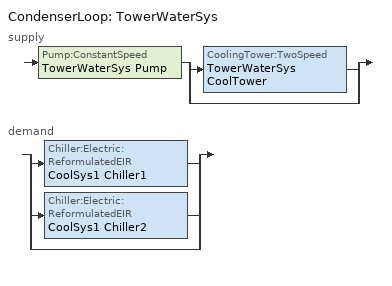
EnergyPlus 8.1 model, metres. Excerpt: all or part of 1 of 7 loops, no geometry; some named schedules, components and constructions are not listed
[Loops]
CondenserLoop 'TowerWaterSys'
 supply: Pump:ConstantSpeed 'TowerWaterSys Pump' > split
  | CoolingTower:TwoSpeed 'TowerWaterSys CoolTower'
  | bypass
 demand: split
  | Chiller:Electric:ReformulatedEIR 'CoolSys1 Chiller1'
  | Chiller:Electric:ReformulatedEIR 'CoolSys1 Chiller2'
  | bypass
[SurfaceProperty:SolarIncidentInside]
Name | Surface | Construction | Inside Surface Incident Sun Solar Radiation Schedule
SCore_Bot_ZN6_IntWallW_SolarIncident | SCore_Bot_ZN6_IntWallW | int_wall | SCore_IntWallW_SolRadSched
SCore_Bot_ZN6_IntWallN_SolarIncident | SCore_Bot_ZN6_IntWallN | int_wall | SCore_IntWallN_SolRadSched
SCore_Bot_ZN6_IntWallE_SolarIncident | SCore_Bot_ZN6_IntWallE | int_wall | SCore_IntWallE_SolRadSched
SExt_Bot_ZN3_ceiling_SolarIncident | SExt_Bot_ZN3_ceiling | DropCeiling | SExt_Ceiling_SolRadSched
SExt_Bot_ZN3_IntWallE_SolarIncident | SExt_Bot_ZN3_IntWallE | int_wall | SExt_IntWallE_SolRadSched
SExt_Bot_ZN3_IntWallW_SolarIncident | SExt_Bot_ZN3_IntWallW | int_wall | SExt_IntWallW_SolRadSched
SExt_Bot_ZN3_IntWallN_SolarIncident | SExt_Bot_ZN3_IntWallN | int_wall | SExt_IntWallN_SolRadSched
SExt_Bot_ZN3_floor_SolarIncident | SExt_Bot_ZN3_floor | int_slab_floor | SExt_floor_SolRadSched
SExt_Bot_ZN3_wall_SolarIncident | SExt_Bot_ZN3_wall | T24NRWallMetalFrame | SExt_Wall_SolRadSched
NExt_Bot_ZN5_ceiling_SolarIncident | NExt_Bot_ZN5_ceiling | DropCeiling | NExt_Ceiling_SolRadSched
NExt_Bot_ZN5_IntWallW_SolarIncident | NExt_Bot_ZN5_IntWallW | int_wall | NExt_IntWallW_SolRadSched
NExt_Bot_ZN5_IntWallE_SolarIncident | NExt_Bot_ZN5_IntWallE | int_wall | NExt_IntWallE_SolRadSched
NExt_Bot_ZN5_IntWallS_SolarIncident | NExt_Bot_ZN5_IntWallS | int_wall | NExt_IntWallS_SolRadSched
NExt_Bot_ZN5_floor_SolarIncident | NExt_Bot_ZN5_floor | int_slab_floor | NExt_Floor_SolRadSched
NExt_Bot_ZN5_wall_SolarIncident | NExt_Bot_ZN5_wall | T24NRWallMetalFrame | NExt_Wall_SolRadSched
NExt_Bot_ZN6_ceiling_SolarIncident | NExt_Bot_ZN6_ceiling | DropCeiling | NExt_Ceiling_SolRadSched
NExt_Bot_ZN6_IntWallW_SolarIncident | NExt_Bot_ZN6_IntWallW | int_wall | NExt_IntWallW_SolRadSched
NExt_Bot_ZN6_IntWallE_SolarIncident | NExt_Bot_ZN6_IntWallE | int_wall | NExt_IntWallE_SolRadSched
NExt_Bot_ZN6_IntWallS_SolarIncident | NExt_Bot_ZN6_IntWallS | int_wall | NExt_IntWallS_SolRadSched
NExt_Bot_ZN6_floor_SolarIncident | NExt_Bot_ZN6_floor | int_slab_floor | NExt_Floor_SolRadSched
NExt_Bot_ZN6_wall_SolarIncident | NExt_Bot_ZN6_wall | T24NRWallMetalFrame | NExt_Wall_SolRadSched
NExt_Bot_ZN1_ceiling_SolarIncident | NExt_Bot_ZN1_ceiling | DropCeiling | NExt_Ceiling_SolRadSched
NExt_Bot_ZN1_IntWallW_SolarIncident | NExt_Bot_ZN1_IntWallW | int_wall | NExt_IntWallW_SolRadSched
NExt_Bot_ZN1_IntWallE_SolarIncident | NExt_Bot_ZN1_IntWallE | int_wall | NExt_IntWallE_SolRadSched
NExt_Bot_ZN1_IntWallS_SolarIncident | NExt_Bot_ZN1_IntWallS | int_wall | NExt_IntWallS_SolRadSched
NExt_Bot_ZN1_floor_SolarIncident | NExt_Bot_ZN1_floor | int_slab_floor | NExt_Floor_SolRadSched
NExt_Bot_ZN1_wall_SolarIncident | NExt_Bot_ZN1_wall | T24NRWallMetalFrame | NExt_Wall_SolRadSched
NCore_Bot_ZN4_floor_SolarIncident | NCore_Bot_ZN4_floor | int_slab_floor | NCore_Floor_SolRadSched
NCore_Bot_ZN4_ceiling_SolarIncident | NCore_Bot_ZN4_ceiling | DropCeiling | NCore_Ceiling_SolRadSched
NCore_Bot_ZN4_IntWallN_SolarIncident | NCore_Bot_ZN4_IntWallN | int_wall | NCore_IntWallN_SolRadSched
NCore_Bot_ZN4_IntWallE_SolarIncident | NCore_Bot_ZN4_IntWallE | int_wall | NCore_IntWallE_SolRadSched
NCore_Bot_ZN4_IntWallS_SolarIncident | NCore_Bot_ZN4_IntWallS | int_wall | NCore_IntWallS_SolRadSched
NCore_Bot_ZN4_IntWallW_SolarIncident | NCore_Bot_ZN4_IntWallW | int_wall | NCore_IntWallW_SolRadSched
NExt_Bot_ZN4_ceiling_SolarIncident | NExt_Bot_ZN4_ceiling | DropCeiling | NExt_Ceiling_SolRadSched
NExt_Bot_ZN4_IntWallW_SolarIncident | NExt_Bot_ZN4_IntWallW | int_wall | NExt_IntWallW_SolRadSched
NExt_Bot_ZN4_IntWallE_SolarIncident | NExt_Bot_ZN4_IntWallE | int_wall | NExt_IntWallE_SolRadSched
NExt_Bot_ZN4_IntWallS_SolarIncident | NExt_Bot_ZN4_IntWallS | int_wall | NExt_IntWallS_SolRadSched
NExt_Bot_ZN4_floor_SolarIncident | NExt_Bot_ZN4_floor | int_slab_floor | NExt_Floor_SolRadSched
NExt_Bot_ZN4_wall_SolarIncident | NExt_Bot_ZN4_wall | T24NRWallMetalFrame | NExt_Wall_SolRadSched
SExt_Bot_ZN1_ceiling_SolarIncident | SExt_Bot_ZN1_ceiling | DropCeiling | SExt_Ceiling_SolRadSched
SExt_Bot_ZN1_IntWallE_SolarIncident | SExt_Bot_ZN1_IntWallE | int_wall | SExt_IntWallE_SolRadSched
SExt_Bot_ZN1_IntWallW_SolarIncident | SExt_Bot_ZN1_IntWallW | int_wall | SExt_IntWallW_SolRadSched
SExt_Bot_ZN1_IntWallN_SolarIncident | SExt_Bot_ZN1_IntWallN | int_wall | SExt_IntWallN_SolRadSched
SExt_Bot_ZN1_floor_SolarIncident | SExt_Bot_ZN1_floor | int_slab_floor | SExt_floor_SolRadSched
SExt_Bot_ZN1_wall_SolarIncident | SExt_Bot_ZN1_wall | T24NRWallMetalFrame | SExt_Wall_SolRadSched
NCore_Bot_ZN3_floor_SolarIncident | NCore_Bot_ZN3_floor | int_slab_floor | NCore_Floor_SolRadSched
NCore_Bot_ZN3_ceiling_SolarIncident | NCore_Bot_ZN3_ceiling | DropCeiling | NCore_Ceiling_SolRadSched
NCore_Bot_ZN3_IntWallN_SolarIncident | NCore_Bot_ZN3_IntWallN | int_wall | NCore_IntWallN_SolRadSched
NCore_Bot_ZN3_IntWallE_SolarIncident | NCore_Bot_ZN3_IntWallE | int_wall | NCore_IntWallE_SolRadSched
NCore_Bot_ZN3_IntWallS_SolarIncident | NCore_Bot_ZN3_IntWallS | int_wall | NCore_IntWallS_SolRadSched
NCore_Bot_ZN3_IntWallW_SolarIncident | NCore_Bot_ZN3_IntWallW | int_wall | NCore_IntWallW_SolRadSched
NExt_Bot_ZN2_ceiling_SolarIncident | NExt_Bot_ZN2_ceiling | DropCeiling | NExt_Ceiling_SolRadSched
NExt_Bot_ZN2_IntWallW_SolarIncident | NExt_Bot_ZN2_IntWallW | int_wall | NExt_IntWallW_SolRadSched
NExt_Bot_ZN2_IntWallE_SolarIncident | NExt_Bot_ZN2_IntWallE | int_wall | NExt_IntWallE_SolRadSched
NExt_Bot_ZN2_IntWallS_SolarIncident | NExt_Bot_ZN2_IntWallS | int_wall | NExt_IntWallS_SolRadSched
NExt_Bot_ZN2_floor_SolarIncident | NExt_Bot_ZN2_floor | int_slab_floor | NExt_Floor_SolRadSched
NExt_Bot_ZN2_wall_SolarIncident | NExt_Bot_ZN2_wall | T24NRWallMetalFrame | NExt_Wall_SolRadSched
NCore_Bot_ZN6_floor_SolarIncident | NCore_Bot_ZN6_floor | int_slab_floor | NCore_Floor_SolRadSched
NCore_Bot_ZN6_ceiling_SolarIncident | NCore_Bot_ZN6_ceiling | DropCeiling | NCore_Ceiling_SolRadSched
NCore_Bot_ZN6_IntWallN_SolarIncident | NCore_Bot_ZN6_IntWallN | int_wall | NCore_IntWallN_SolRadSched
NCore_Bot_ZN6_IntWallE_SolarIncident | NCore_Bot_ZN6_IntWallE | int_wall | NCore_IntWallE_SolRadSched
NCore_Bot_ZN6_IntWallS_SolarIncident | NCore_Bot_ZN6_IntWallS | int_wall | NCore_IntWallS_SolRadSched
NCore_Bot_ZN6_IntWallW_SolarIncident | NCore_Bot_ZN6_IntWallW | int_wall | NCore_IntWallW_SolRadSched
NCore_Bot_ZN2_floor_SolarIncident | NCore_Bot_ZN2_floor | int_slab_floor | NCore_Floor_SolRadSched
NCore_Bot_ZN2_ceiling_SolarIncident | NCore_Bot_ZN2_ceiling | DropCeiling | NCore_Ceiling_SolRadSched
NCore_Bot_ZN2_IntWallN_SolarIncident | NCore_Bot_ZN2_IntWallN | int_wall | NCore_IntWallN_SolRadSched
NCore_Bot_ZN2_IntWallE_SolarIncident | NCore_Bot_ZN2_IntWallE | int_wall | NCore_IntWallE_SolRadSched
NCore_Bot_ZN2_IntWallS_SolarIncident | NCore_Bot_ZN2_IntWallS | int_wall | NCore_IntWallS_SolRadSched
NCore_Bot_ZN2_IntWallW_SolarIncident | NCore_Bot_ZN2_IntWallW | int_wall | NCore_IntWallW_SolRadSched
NCore_Bot_ZN1_floor_SolarIncident | NCore_Bot_ZN1_floor | int_slab_floor | NCore_Floor_SolRadSched
NCore_Bot_ZN1_ceiling_SolarIncident | NCore_Bot_ZN1_ceiling | DropCeiling | NCore_Ceiling_SolRadSched
NCore_Bot_ZN1_IntWallN_SolarIncident | NCore_Bot_ZN1_IntWallN | int_wall | NCore_IntWallN_SolRadSched
NCore_Bot_ZN1_IntWallE_SolarIncident | NCore_Bot_ZN1_IntWallE | int_wall | NCore_IntWallE_SolRadSched
NCore_Bot_ZN1_IntWallS_SolarIncident | NCore_Bot_ZN1_IntWallS | int_wall | NCore_IntWallS_SolRadSched
NCore_Bot_ZN1_IntWallW_SolarIncident | NCore_Bot_ZN1_IntWallW | int_wall | NCore_IntWallW_SolRadSched
NCore_Bot_ZN5_floor_SolarIncident | NCore_Bot_ZN5_floor | int_slab_floor | NCore_Floor_SolRadSched
NCore_Bot_ZN5_ceiling_SolarIncident | NCore_Bot_ZN5_ceiling | DropCeiling | NCore_Ceiling_SolRadSched
NCore_Bot_ZN5_IntWallN_SolarIncident | NCore_Bot_ZN5_IntWallN | int_wall | NCore_IntWallN_SolRadSched
NCore_Bot_ZN5_IntWallE_SolarIncident | NCore_Bot_ZN5_IntWallE | int_wall | NCore_IntWallE_SolRadSched
NCore_Bot_ZN5_IntWallS_SolarIncident | NCore_Bot_ZN5_IntWallS | int_wall | NCore_IntWallS_SolRadSched
NCore_Bot_ZN5_IntWallW_SolarIncident | NCore_Bot_ZN5_IntWallW | int_wall | NCore_IntWallW_SolRadSched
NExt_Bot_ZN3_ceiling_SolarIncident | NExt_Bot_ZN3_ceiling | DropCeiling | NExt_Ceiling_SolRadSched
NExt_Bot_ZN3_IntWallW_SolarIncident | NExt_Bot_ZN3_IntWallW | int_wall | NExt_IntWallW_SolRadSched
NExt_Bot_ZN3_IntWallE_SolarIncident | NExt_Bot_ZN3_IntWallE | int_wall | NExt_IntWallE_SolRadSched
NExt_Bot_ZN3_IntWallS_SolarIncident | NExt_Bot_ZN3_IntWallS | int_wall | NExt_IntWallS_SolRadSched
NExt_Bot_ZN3_floor_SolarIncident | NExt_Bot_ZN3_floor | int_slab_floor | NExt_Floor_SolRadSched
NExt_Bot_ZN3_wall_SolarIncident | NExt_Bot_ZN3_wall | T24NRWallMetalFrame | NExt_Wall_SolRadSched
SExt_Bot_ZN5_ceiling_SolarIncident | SExt_Bot_ZN5_ceiling | DropCeiling | SExt_Ceiling_SolRadSched
SExt_Bot_ZN5_IntWallE_SolarIncident | SExt_Bot_ZN5_IntWallE | int_wall | SExt_IntWallE_SolRadSched
SExt_Bot_ZN5_IntWallW_SolarIncident | SExt_Bot_ZN5_IntWallW | int_wall | SExt_IntWallW_SolRadSched
SExt_Bot_ZN5_IntWallN_SolarIncident | SExt_Bot_ZN5_IntWallN | int_wall | SExt_IntWallN_SolRadSched
SExt_Bot_ZN5_floor_SolarIncident | SExt_Bot_ZN5_floor | int_slab_floor | SExt_floor_SolRadSched
SExt_Bot_ZN5_wall_SolarIncident | SExt_Bot_ZN5_wall | T24NRWallMetalFrame | SExt_Wall_SolRadSched
ECore_Bot_ZN3_floor_SolarIncident | ECore_Bot_ZN3_floor | int_slab_floor | ECore_Floor_SolRadSched
ECore_Bot_ZN3_ceiling_SolarIncident | ECore_Bot_ZN3_ceiling | DropCeiling | ECore_Ceiling_SolRadSched
ECore_Bot_ZN3_IntWallE_SolarIncident | ECore_Bot_ZN3_IntWallE | int_wall | ECore_IntWallE_SolRadSched
ECore_Bot_ZN3_IntWallS_SolarIncident | ECore_Bot_ZN3_IntWallS | int_wall | ECore_IntWallS_SolRadSched
ECore_Bot_ZN3_IntWallW_SolarIncident | ECore_Bot_ZN3_IntWallW | int_wall | ECore_IntWallW_SolRadSched
ECore_Bot_ZN3_IntWallN_SolarIncident | ECore_Bot_ZN3_IntWallN | int_wall | ECore_IntWallN_SolRadSched
ECore_Bot_ZN2_floor_SolarIncident | ECore_Bot_ZN2_floor | int_slab_floor | ECore_Floor_SolRadSched
ECore_Bot_ZN2_ceiling_SolarIncident | ECore_Bot_ZN2_ceiling | DropCeiling | ECore_Ceiling_SolRadSched
ECore_Bot_ZN2_IntWallE_SolarIncident | ECore_Bot_ZN2_IntWallE | int_wall | ECore_IntWallE_SolRadSched
ECore_Bot_ZN2_IntWallS_SolarIncident | ECore_Bot_ZN2_IntWallS | int_wall | ECore_IntWallS_SolRadSched
ECore_Bot_ZN2_IntWallW_SolarIncident | ECore_Bot_ZN2_IntWallW | int_wall | ECore_IntWallW_SolRadSched
ECore_Bot_ZN2_IntWallN_SolarIncident | ECore_Bot_ZN2_IntWallN | int_wall | ECore_IntWallN_SolRadSched
WCore_Bot_ZN2_floor_SolarIncident | WCore_Bot_ZN2_floor | int_slab_floor | WCore_Floor_SolRadSched
WCore_Bot_ZN2_ceiling_SolarIncident | WCore_Bot_ZN2_ceiling | DropCeiling | WCore_Ceiling_SolRadSched
WCore_Bot_ZN2_IntWallW_SolarIncident | WCore_Bot_ZN2_IntWallW | int_wall | WCore_IntWallW_SolRadSched
WCore_Bot_ZN2_IntWallN_SolarIncident | WCore_Bot_ZN2_IntWallN | int_wall | WCore_IntWallN_SolRadSched
WCore_Bot_ZN2_IntWallE_SolarIncident | WCore_Bot_ZN2_IntWallE | int_wall | WCore_IntWallE_SolRadSched
WCore_Bot_ZN2_IntWallS_SolarIncident | WCore_Bot_ZN2_IntWallS | int_wall | WCore_IntWallS_SolRadSched
WCore_Bot_ZN4_floor_SolarIncident | WCore_Bot_ZN4_floor | int_slab_floor | WCore_Floor_SolRadSched
WCore_Bot_ZN4_ceiling_SolarIncident | WCore_Bot_ZN4_ceiling | DropCeiling | WCore_Ceiling_SolRadSched
WCore_Bot_ZN4_IntWallW_SolarIncident | WCore_Bot_ZN4_IntWallW | int_wall | WCore_IntWallW_SolRadSched
WCore_Bot_ZN4_IntWallN_SolarIncident | WCore_Bot_ZN4_IntWallN | int_wall | WCore_IntWallN_SolRadSched
WCore_Bot_ZN4_IntWallE_SolarIncident | WCore_Bot_ZN4_IntWallE | int_wall | WCore_IntWallE_SolRadSched
WCore_Bot_ZN4_IntWallS_SolarIncident | WCore_Bot_ZN4_IntWallS | int_wall | WCore_IntWallS_SolRadSched
WExt_Bot_ZN3_ceiling_SolarIncident | WExt_Bot_ZN3_ceiling | DropCeiling | WExt_Ceiling_SolRadSched
WExt_Bot_ZN3_IntWallS_SolarIncident | WExt_Bot_ZN3_IntWallS | int_wall | WExt_IntWallS_SolRadSched
WExt_Bot_ZN3_IntWallN_SolarIncident | WExt_Bot_ZN3_IntWallN | int_wall | WExt_IntWallN_SolRadSched
WExt_Bot_ZN3_IntWallE_SolarIncident | WExt_Bot_ZN3_IntWallE | int_wall | WExt_IntWallE_SolRadSched
WExt_Bot_ZN3_floor_SolarIncident | WExt_Bot_ZN3_floor | int_slab_floor | WExt_Floor_SolRadSched
WExt_Bot_ZN3_wall_SolarIncident | WExt_Bot_ZN3_wall | T24NRWallMetalFrame | WExt_Wall_SolRadSched
SExt_Bot_ZN2_ceiling_SolarIncident | SExt_Bot_ZN2_ceiling | DropCeiling | SExt_Ceiling_SolRadSched
SExt_Bot_ZN2_IntWallE_SolarIncident | SExt_Bot_ZN2_IntWallE | int_wall | SExt_IntWallE_SolRadSched
SExt_Bot_ZN2_IntWallW_SolarIncident | SExt_Bot_ZN2_IntWallW | int_wall | SExt_IntWallW_SolRadSched
SExt_Bot_ZN2_IntWallN_SolarIncident | SExt_Bot_ZN2_IntWallN | int_wall | SExt_IntWallN_SolRadSched
SExt_Bot_ZN2_floor_SolarIncident | SExt_Bot_ZN2_floor | int_slab_floor | SExt_floor_SolRadSched
SExt_Bot_ZN2_wall_SolarIncident | SExt_Bot_ZN2_wall | T24NRWallMetalFrame | SExt_Wall_SolRadSched
WExt_Bot_ZN4_ceiling_SolarIncident | WExt_Bot_ZN4_ceiling | DropCeiling | WExt_Ceiling_SolRadSched
WExt_Bot_ZN4_IntWallS_SolarIncident | WExt_Bot_ZN4_IntWallS | int_wall | WExt_IntWallS_SolRadSched
WExt_Bot_ZN4_IntWallN_SolarIncident | WExt_Bot_ZN4_IntWallN | int_wall | WExt_IntWallN_SolRadSched
WExt_Bot_ZN4_IntWallE_SolarIncident | WExt_Bot_ZN4_IntWallE | int_wall | WExt_IntWallE_SolRadSched
WExt_Bot_ZN4_floor_SolarIncident | WExt_Bot_ZN4_floor | int_slab_floor | WExt_Floor_SolRadSched
WExt_Bot_ZN4_wall_SolarIncident | WExt_Bot_ZN4_wall | T24NRWallMetalFrame | WExt_Wall_SolRadSched
WExt_Bot_ZN2_ceiling_SolarIncident | WExt_Bot_ZN2_ceiling | DropCeiling | WExt_Ceiling_SolRadSched
WExt_Bot_ZN2_IntWallS_SolarIncident | WExt_Bot_ZN2_IntWallS | int_wall | WExt_IntWallS_SolRadSched
WExt_Bot_ZN2_IntWallN_SolarIncident | WExt_Bot_ZN2_IntWallN | int_wall | WExt_IntWallN_SolRadSched
WExt_Bot_ZN2_IntWallE_SolarIncident | WExt_Bot_ZN2_IntWallE | int_wall | WExt_IntWallE_SolRadSched
WExt_Bot_ZN2_floor_SolarIncident | WExt_Bot_ZN2_floor | int_slab_floor | WExt_Floor_SolRadSched
WExt_Bot_ZN2_wall_SolarIncident | WExt_Bot_ZN2_wall | T24NRWallMetalFrame | WExt_Wall_SolRadSched
SCore_Bot_ZN1_floor_SolarIncident | SCore_Bot_ZN1_floor | int_slab_floor | SCore_Floor_SolRadSched
SCore_Bot_ZN1_ceiling_SolarIncident | SCore_Bot_ZN1_ceiling | DropCeiling | SCore_Ceiling_SolRadSched
SCore_Bot_ZN1_IntWallS_SolarIncident | SCore_Bot_ZN1_IntWallS | int_wall | SCore_IntWallS_SolRadSched
SCore_Bot_ZN1_IntWallW_SolarIncident | SCore_Bot_ZN1_IntWallW | int_wall | SCore_IntWallW_SolRadSched
SCore_Bot_ZN1_IntWallN_SolarIncident | SCore_Bot_ZN1_IntWallN | int_wall | SCore_IntWallN_SolRadSched
SCore_Bot_ZN1_IntWallE_SolarIncident | SCore_Bot_ZN1_IntWallE | int_wall | SCore_IntWallE_SolRadSched
SCore_Top_ZN5_floor_SolarIncident | SCore_Top_ZN5_floor | int_slab_floor | SCore_Floor_SolRadSched
SCore_Top_ZN5_ceiling_SolarIncident | SCore_Top_ZN5_ceiling | DropCeiling | SCore_Ceiling_SolRadSched
SCore_Top_ZN5_IntWallS_SolarIncident | SCore_Top_ZN5_IntWallS | int_wall | SCore_IntWallS_SolRadSched
SCore_Top_ZN5_IntWallW_SolarIncident | SCore_Top_ZN5_IntWallW | int_wall | SCore_IntWallW_SolRadSched
SCore_Top_ZN5_IntWallN_SolarIncident | SCore_Top_ZN5_IntWallN | int_wall | SCore_IntWallN_SolRadSched
SCore_Top_ZN5_IntWallE_SolarIncident | SCore_Top_ZN5_IntWallE | int_wall | SCore_IntWallE_SolRadSched
SExt_Top_ZN4_ceiling_SolarIncident | SExt_Top_ZN4_ceiling | DropCeiling | SExt_Ceiling_SolRadSched
SExt_Top_ZN4_IntWallE_SolarIncident | SExt_Top_ZN4_IntWallE | int_wall | SExt_IntWallE_SolRadSched
SExt_Top_ZN4_IntWallW_SolarIncident | SExt_Top_ZN4_IntWallW | int_wall | SExt_IntWallW_SolRadSched
SExt_Top_ZN4_IntWallN_SolarIncident | SExt_Top_ZN4_IntWallN | int_wall | SExt_IntWallN_SolRadSched
SExt_Top_ZN4_floor_SolarIncident | SExt_Top_ZN4_floor | int_slab_floor | SExt_floor_SolRadSched
SExt_Top_ZN4_wall_SolarIncident | SExt_Top_ZN4_wall | T24NRWallMetalFrame | SExt_Wall_SolRadSched
SCore_Top_ZN2_floor_SolarIncident | SCore_Top_ZN2_floor | int_slab_floor | SCore_Floor_SolRadSched
SCore_Top_ZN2_ceiling_SolarIncident | SCore_Top_ZN2_ceiling | DropCeiling | SCore_Ceiling_SolRadSched
SCore_Top_ZN2_IntWallS_SolarIncident | SCore_Top_ZN2_IntWallS | int_wall | SCore_IntWallS_SolRadSched
SCore_Top_ZN2_IntWallW_SolarIncident | SCore_Top_ZN2_IntWallW | int_wall | SCore_IntWallW_SolRadSched
SCore_Top_ZN2_IntWallN_SolarIncident | SCore_Top_ZN2_IntWallN | int_wall | SCore_IntWallN_SolRadSched
SCore_Top_ZN2_IntWallE_SolarIncident | SCore_Top_ZN2_IntWallE | int_wall | SCore_IntWallE_SolRadSched
SCore_Top_ZN4_floor_SolarIncident | SCore_Top_ZN4_floor | int_slab_floor | SCore_Floor_SolRadSched
SCore_Top_ZN4_ceiling_SolarIncident | SCore_Top_ZN4_ceiling | DropCeiling | SCore_Ceiling_SolRadSched
SCore_Top_ZN4_IntWallS_SolarIncident | SCore_Top_ZN4_IntWallS | int_wall | SCore_IntWallS_SolRadSched
SCore_Top_ZN4_IntWallW_SolarIncident | SCore_Top_ZN4_IntWallW | int_wall | SCore_IntWallW_SolRadSched
SCore_Top_ZN4_IntWallN_SolarIncident | SCore_Top_ZN4_IntWallN | int_wall | SCore_IntWallN_SolRadSched
SCore_Top_ZN4_IntWallE_SolarIncident | SCore_Top_ZN4_IntWallE | int_wall | SCore_IntWallE_SolRadSched
SExt_Top_ZN1_ceiling_SolarIncident | SExt_Top_ZN1_ceiling | DropCeiling | SExt_Ceiling_SolRadSched
SExt_Top_ZN1_IntWallE_SolarIncident | SExt_Top_ZN1_IntWallE | int_wall | SExt_IntWallE_SolRadSched
SExt_Top_ZN1_IntWallW_SolarIncident | SExt_Top_ZN1_IntWallW | int_wall | SExt_IntWallW_SolRadSched
SExt_Top_ZN1_IntWallN_SolarIncident | SExt_Top_ZN1_IntWallN | int_wall | SExt_IntWallN_SolRadSched
SExt_Top_ZN1_floor_SolarIncident | SExt_Top_ZN1_floor | int_slab_floor | SExt_floor_SolRadSched
SExt_Top_ZN1_wall_SolarIncident | SExt_Top_ZN1_wall | T24NRWallMetalFrame | SExt_Wall_SolRadSched
NCore_Top_ZN3_floor_SolarIncident | NCore_Top_ZN3_floor | int_slab_floor | NCore_Floor_SolRadSched
NCore_Top_ZN3_ceiling_SolarIncident | NCore_Top_ZN3_ceiling | DropCeiling | NCore_Ceiling_SolRadSched
NCore_Top_ZN3_IntWallN_SolarIncident | NCore_Top_ZN3_IntWallN | int_wall | NCore_IntWallN_SolRadSched
NCore_Top_ZN3_IntWallE_SolarIncident | NCore_Top_ZN3_IntWallE | int_wall | NCore_IntWallE_SolRadSched
NCore_Top_ZN3_IntWallS_SolarIncident | NCore_Top_ZN3_IntWallS | int_wall | NCore_IntWallS_SolRadSched
NCore_Top_ZN3_IntWallW_SolarIncident | NCore_Top_ZN3_IntWallW | int_wall | NCore_IntWallW_SolRadSched
NExt_Top_ZN2_ceiling_SolarIncident | NExt_Top_ZN2_ceiling | DropCeiling | NExt_Ceiling_SolRadSched
NExt_Top_ZN2_IntWallW_SolarIncident | NExt_Top_ZN2_IntWallW | int_wall | NExt_IntWallW_SolRadSched
NExt_Top_ZN2_IntWallE_SolarIncident | NExt_Top_ZN2_IntWallE | int_wall | NExt_IntWallE_SolRadSched
NExt_Top_ZN2_IntWallS_SolarIncident | NExt_Top_ZN2_IntWallS | int_wall | NExt_IntWallS_SolRadSched
NExt_Top_ZN2_floor_SolarIncident | NExt_Top_ZN2_floor | int_slab_floor | NExt_Floor_SolRadSched
NExt_Top_ZN2_wall_SolarIncident | NExt_Top_ZN2_wall | T24NRWallMetalFrame | NExt_Wall_SolRadSched
SCore_Top_ZN1_floor_SolarIncident | SCore_Top_ZN1_floor | int_slab_floor | SCore_Floor_SolRadSched
SCore_Top_ZN1_ceiling_SolarIncident | SCore_Top_ZN1_ceiling | DropCeiling | SCore_Ceiling_SolRadSched
SCore_Top_ZN1_IntWallS_SolarIncident | SCore_Top_ZN1_IntWallS | int_wall | SCore_IntWallS_SolRadSched
SCore_Top_ZN1_IntWallW_SolarIncident | SCore_Top_ZN1_IntWallW | int_wall | SCore_IntWallW_SolRadSched
SCore_Top_ZN1_IntWallN_SolarIncident | SCore_Top_ZN1_IntWallN | int_wall | SCore_IntWallN_SolRadSched
SCore_Top_ZN1_IntWallE_SolarIncident | SCore_Top_ZN1_IntWallE | int_wall | SCore_IntWallE_SolRadSched
WExt_Top_ZN2_ceiling_SolarIncident | WExt_Top_ZN2_ceiling | DropCeiling | WExt_Ceiling_SolRadSched
WExt_Top_ZN2_IntWallS_SolarIncident | WExt_Top_ZN2_IntWallS | int_wall | WExt_IntWallS_SolRadSched
WExt_Top_ZN2_IntWallN_SolarIncident | WExt_Top_ZN2_IntWallN | int_wall | WExt_IntWallN_SolRadSched
WExt_Top_ZN2_IntWallE_SolarIncident | WExt_Top_ZN2_IntWallE | int_wall | WExt_IntWallE_SolRadSched
WExt_Top_ZN2_floor_SolarIncident | WExt_Top_ZN2_floor | int_slab_floor | WExt_Floor_SolRadSched
WExt_Top_ZN2_wall_SolarIncident | WExt_Top_ZN2_wall | T24NRWallMetalFrame | WExt_Wall_SolRadSched
SExt_Top_ZN6_ceiling_SolarIncident | SExt_Top_ZN6_ceiling | DropCeiling | SExt_Ceiling_SolRadSched
SExt_Top_ZN6_IntWallE_SolarIncident | SExt_Top_ZN6_IntWallE | int_wall | SExt_IntWallE_SolRadSched
SExt_Top_ZN6_IntWallW_SolarIncident | SExt_Top_ZN6_IntWallW | int_wall | SExt_IntWallW_SolRadSched
SExt_Top_ZN6_IntWallN_SolarIncident | SExt_Top_ZN6_IntWallN | int_wall | SExt_IntWallN_SolRadSched
SExt_Top_ZN6_floor_SolarIncident | SExt_Top_ZN6_floor | int_slab_floor | SExt_floor_SolRadSched
SExt_Top_ZN6_wall_SolarIncident | SExt_Top_ZN6_wall | T24NRWallMetalFrame | SExt_Wall_SolRadSched
SExt_Top_ZN5_ceiling_SolarIncident | SExt_Top_ZN5_ceiling | DropCeiling | SExt_Ceiling_SolRadSched
SExt_Top_ZN5_IntWallE_SolarIncident | SExt_Top_ZN5_IntWallE | int_wall | SExt_IntWallE_SolRadSched
SExt_Top_ZN5_IntWallW_SolarIncident | SExt_Top_ZN5_IntWallW | int_wall | SExt_IntWallW_SolRadSched
SExt_Top_ZN5_IntWallN_SolarIncident | SExt_Top_ZN5_IntWallN | int_wall | SExt_IntWallN_SolRadSched
SExt_Top_ZN5_floor_SolarIncident | SExt_Top_ZN5_floor | int_slab_floor | SExt_floor_SolRadSched
SExt_Top_ZN5_wall_SolarIncident | SExt_Top_ZN5_wall | T24NRWallMetalFrame | SExt_Wall_SolRadSched
EExt_Top_ZN1_ceiling_SolarIncident | EExt_Top_ZN1_ceiling | DropCeiling | EExt_Ceiling_SolRadSched
EExt_Top_ZN1_IntWallN_SolarIncident | EExt_Top_ZN1_IntWallN | int_wall | EExt_IntWallN_SolRadSched
EExt_Top_ZN1_IntWallS_SolarIncident | EExt_Top_ZN1_IntWallS | int_wall | EExt_IntWallS_SolRadSched
EExt_Top_ZN1_IntWallW_SolarIncident | EExt_Top_ZN1_IntWallW | int_wall | EExt_IntWallW_SolRadSched
EExt_Top_ZN1_floor_SolarIncident | EExt_Top_ZN1_floor | int_slab_floor | EExt_Floor_SolRadSched
EExt_Top_ZN1_wall_SolarIncident | EExt_Top_ZN1_wall | T24NRWallMetalFrame | EExt_Wall_SolRadSched
NExt_Top_ZN3_ceiling_SolarIncident | NExt_Top_ZN3_ceiling | DropCeiling | NExt_Ceiling_SolRadSched
NExt_Top_ZN3_IntWallW_SolarIncident | NExt_Top_ZN3_IntWallW | int_wall | NExt_IntWallW_SolRadSched
NExt_Top_ZN3_IntWallE_SolarIncident | NExt_Top_ZN3_IntWallE | int_wall | NExt_IntWallE_SolRadSched
NExt_Top_ZN3_IntWallS_SolarIncident | NExt_Top_ZN3_IntWallS | int_wall | NExt_IntWallS_SolRadSched
NExt_Top_ZN3_floor_SolarIncident | NExt_Top_ZN3_floor | int_slab_floor | NExt_Floor_SolRadSched
NExt_Top_ZN3_wall_SolarIncident | NExt_Top_ZN3_wall | T24NRWallMetalFrame | NExt_Wall_SolRadSched
WExt_Top_ZN3_ceiling_SolarIncident | WExt_Top_ZN3_ceiling | DropCeiling | WExt_Ceiling_SolRadSched
WExt_Top_ZN3_IntWallS_SolarIncident | WExt_Top_ZN3_IntWallS | int_wall | WExt_IntWallS_SolRadSched
WExt_Top_ZN3_IntWallN_SolarIncident | WExt_Top_ZN3_IntWallN | int_wall | WExt_IntWallN_SolRadSched
WExt_Top_ZN3_IntWallE_SolarIncident | WExt_Top_ZN3_IntWallE | int_wall | WExt_IntWallE_SolRadSched
WExt_Top_ZN3_floor_SolarIncident | WExt_Top_ZN3_floor | int_slab_floor | WExt_Floor_SolRadSched
WExt_Top_ZN3_wall_SolarIncident | WExt_Top_ZN3_wall | T24NRWallMetalFrame | WExt_Wall_SolRadSched
WCore_Top_ZN4_floor_SolarIncident | WCore_Top_ZN4_floor | int_slab_floor | WCore_Floor_SolRadSched
WCore_Top_ZN4_ceiling_SolarIncident | WCore_Top_ZN4_ceiling | DropCeiling | WCore_Ceiling_SolRadSched
WCore_Top_ZN4_IntWallW_SolarIncident | WCore_Top_ZN4_IntWallW | int_wall | WCore_IntWallW_SolRadSched
WCore_Top_ZN4_IntWallN_SolarIncident | WCore_Top_ZN4_IntWallN | int_wall | WCore_IntWallN_SolRadSched
WCore_Top_ZN4_IntWallE_SolarIncident | WCore_Top_ZN4_IntWallE | int_wall | WCore_IntWallE_SolRadSched
WCore_Top_ZN4_IntWallS_SolarIncident | WCore_Top_ZN4_IntWallS | int_wall | WCore_IntWallS_SolRadSched
WExt_Top_ZN4_ceiling_SolarIncident | WExt_Top_ZN4_ceiling | DropCeiling | WExt_Ceiling_SolRadSched
WExt_Top_ZN4_IntWallS_SolarIncident | WExt_Top_ZN4_IntWallS | int_wall | WExt_IntWallS_SolRadSched
WExt_Top_ZN4_IntWallN_SolarIncident | WExt_Top_ZN4_IntWallN | int_wall | WExt_IntWallN_SolRadSched
WExt_Top_ZN4_IntWallE_SolarIncident | WExt_Top_ZN4_IntWallE | int_wall | WExt_IntWallE_SolRadSched
WExt_Top_ZN4_floor_SolarIncident | WExt_Top_ZN4_floor | int_slab_floor | WExt_Floor_SolRadSched
WExt_Top_ZN4_wall_SolarIncident | WExt_Top_ZN4_wall | T24NRWallMetalFrame | WExt_Wall_SolRadSched
WCore_Top_ZN2_floor_SolarIncident | WCore_Top_ZN2_floor | int_slab_floor | WCore_Floor_SolRadSched
WCore_Top_ZN2_ceiling_SolarIncident | WCore_Top_ZN2_ceiling | DropCeiling | WCore_Ceiling_SolRadSched
WCore_Top_ZN2_IntWallW_SolarIncident | WCore_Top_ZN2_IntWallW | int_wall | WCore_IntWallW_SolRadSched
WCore_Top_ZN2_IntWallN_SolarIncident | WCore_Top_ZN2_IntWallN | int_wall | WCore_IntWallN_SolRadSched
WCore_Top_ZN2_IntWallE_SolarIncident | WCore_Top_ZN2_IntWallE | int_wall | WCore_IntWallE_SolRadSched
WCore_Top_ZN2_IntWallS_SolarIncident | WCore_Top_ZN2_IntWallS | int_wall | WCore_IntWallS_SolRadSched
SExt_Top_ZN2_ceiling_SolarIncident | SExt_Top_ZN2_ceiling | DropCeiling | SExt_Ceiling_SolRadSched
SExt_Top_ZN2_IntWallE_SolarIncident | SExt_Top_ZN2_IntWallE | int_wall | SExt_IntWallE_SolRadSched
SExt_Top_ZN2_IntWallW_SolarIncident | SExt_Top_ZN2_IntWallW | int_wall | SExt_IntWallW_SolRadSched
SExt_Top_ZN2_IntWallN_SolarIncident | SExt_Top_ZN2_IntWallN | int_wall | SExt_IntWallN_SolRadSched
SExt_Top_ZN2_floor_SolarIncident | SExt_Top_ZN2_floor | int_slab_floor | SExt_floor_SolRadSched
SExt_Top_ZN2_wall_SolarIncident | SExt_Top_ZN2_wall | T24NRWallMetalFrame | SExt_Wall_SolRadSched
WCore_Top_ZN1_floor_SolarIncident | WCore_Top_ZN1_floor | int_slab_floor | WCore_Floor_SolRadSched
WCore_Top_ZN1_ceiling_SolarIncident | WCore_Top_ZN1_ceiling | DropCeiling | WCore_Ceiling_SolRadSched
WCore_Top_ZN1_IntWallW_SolarIncident | WCore_Top_ZN1_IntWallW | int_wall | WCore_IntWallW_SolRadSched
WCore_Top_ZN1_IntWallN_SolarIncident | WCore_Top_ZN1_IntWallN | int_wall | WCore_IntWallN_SolRadSched
WCore_Top_ZN1_IntWallE_SolarIncident | WCore_Top_ZN1_IntWallE | int_wall | WCore_IntWallE_SolRadSched
WCore_Top_ZN1_IntWallS_SolarIncident | WCore_Top_ZN1_IntWallS | int_wall | WCore_IntWallS_SolRadSched
NCore_Top_ZN4_floor_SolarIncident | NCore_Top_ZN4_floor | int_slab_floor | NCore_Floor_SolRadSched
NCore_Top_ZN4_ceiling_SolarIncident | NCore_Top_ZN4_ceiling | DropCeiling | NCore_Ceiling_SolRadSched
NCore_Top_ZN4_IntWallN_SolarIncident | NCore_Top_ZN4_IntWallN | int_wall | NCore_IntWallN_SolRadSched
NCore_Top_ZN4_IntWallE_SolarIncident | NCore_Top_ZN4_IntWallE | int_wall | NCore_IntWallE_SolRadSched
NCore_Top_ZN4_IntWallS_SolarIncident | NCore_Top_ZN4_IntWallS | int_wall | NCore_IntWallS_SolRadSched
NCore_Top_ZN4_IntWallW_SolarIncident | NCore_Top_ZN4_IntWallW | int_wall | NCore_IntWallW_SolRadSched
NExt_Top_ZN4_ceiling_SolarIncident | NExt_Top_ZN4_ceiling | DropCeiling | NExt_Ceiling_SolRadSched
NExt_Top_ZN4_IntWallW_SolarIncident | NExt_Top_ZN4_IntWallW | int_wall | NExt_IntWallW_SolRadSched
NExt_Top_ZN4_IntWallE_SolarIncident | NExt_Top_ZN4_IntWallE | int_wall | NExt_IntWallE_SolRadSched
NExt_Top_ZN4_IntWallS_SolarIncident | NExt_Top_ZN4_IntWallS | int_wall | NExt_IntWallS_SolRadSched
NExt_Top_ZN4_floor_SolarIncident | NExt_Top_ZN4_floor | int_slab_floor | NExt_Floor_SolRadSched
NExt_Top_ZN4_wall_SolarIncident | NExt_Top_ZN4_wall | T24NRWallMetalFrame | NExt_Wall_SolRadSched
ECore_Top_ZN3_floor_SolarIncident | ECore_Top_ZN3_floor | int_slab_floor | ECore_Floor_SolRadSched
ECore_Top_ZN3_ceiling_SolarIncident | ECore_Top_ZN3_ceiling | DropCeiling | ECore_Ceiling_SolRadSched
ECore_Top_ZN3_IntWallE_SolarIncident | ECore_Top_ZN3_IntWallE | int_wall | ECore_IntWallE_SolRadSched
ECore_Top_ZN3_IntWallS_SolarIncident | ECore_Top_ZN3_IntWallS | int_wall | ECore_IntWallS_SolRadSched
ECore_Top_ZN3_IntWallW_SolarIncident | ECore_Top_ZN3_IntWallW | int_wall | ECore_IntWallW_SolRadSched
ECore_Top_ZN3_IntWallN_SolarIncident | ECore_Top_ZN3_IntWallN | int_wall | ECore_IntWallN_SolRadSched
WCore_Top_ZN3_floor_SolarIncident | WCore_Top_ZN3_floor | int_slab_floor | WCore_Floor_SolRadSched
WCore_Top_ZN3_ceiling_SolarIncident | WCore_Top_ZN3_ceiling | DropCeiling | WCore_Ceiling_SolRadSched
WCore_Top_ZN3_IntWallW_SolarIncident | WCore_Top_ZN3_IntWallW | int_wall | WCore_IntWallW_SolRadSched
WCore_Top_ZN3_IntWallN_SolarIncident | WCore_Top_ZN3_IntWallN | int_wall | WCore_IntWallN_SolRadSched
WCore_Top_ZN3_IntWallE_SolarIncident | WCore_Top_ZN3_IntWallE | int_wall | WCore_IntWallE_SolRadSched
WCore_Top_ZN3_IntWallS_SolarIncident | WCore_Top_ZN3_IntWallS | int_wall | WCore_IntWallS_SolRadSched
ECore_Top_ZN2_floor_SolarIncident | ECore_Top_ZN2_floor | int_slab_floor | ECore_Floor_SolRadSched
ECore_Top_ZN2_ceiling_SolarIncident | ECore_Top_ZN2_ceiling | DropCeiling | ECore_Ceiling_SolRadSched
ECore_Top_ZN2_IntWallE_SolarIncident | ECore_Top_ZN2_IntWallE | int_wall | ECore_IntWallE_SolRadSched
ECore_Top_ZN2_IntWallS_SolarIncident | ECore_Top_ZN2_IntWallS | int_wall | ECore_IntWallS_SolRadSched
ECore_Top_ZN2_IntWallW_SolarIncident | ECore_Top_ZN2_IntWallW | int_wall | ECore_IntWallW_SolRadSched
ECore_Top_ZN2_IntWallN_SolarIncident | ECore_Top_ZN2_IntWallN | int_wall | ECore_IntWallN_SolRadSched
ECore_Top_ZN4_floor_SolarIncident | ECore_Top_ZN4_floor | int_slab_floor | ECore_Floor_SolRadSched
ECore_Top_ZN4_ceiling_SolarIncident | ECore_Top_ZN4_ceiling | DropCeiling | ECore_Ceiling_SolRadSched
ECore_Top_ZN4_IntWallE_SolarIncident | ECore_Top_ZN4_IntWallE | int_wall | ECore_IntWallE_SolRadSched
ECore_Top_ZN4_IntWallS_SolarIncident | ECore_Top_ZN4_IntWallS | int_wall | ECore_IntWallS_SolRadSched
ECore_Top_ZN4_IntWallW_SolarIncident | ECore_Top_ZN4_IntWallW | int_wall | ECore_IntWallW_SolRadSched
ECore_Top_ZN4_IntWallN_SolarIncident | ECore_Top_ZN4_IntWallN | int_wall | ECore_IntWallN_SolRadSched
EExt_Top_ZN2_ceiling_SolarIncident | EExt_Top_ZN2_ceiling | DropCeiling | EExt_Ceiling_SolRadSched
EExt_Top_ZN2_IntWallN_SolarIncident | EExt_Top_ZN2_IntWallN | int_wall | EExt_IntWallN_SolRadSched
EExt_Top_ZN2_IntWallS_SolarIncident | EExt_Top_ZN2_IntWallS | int_wall | EExt_IntWallS_SolRadSched
EExt_Top_ZN2_IntWallW_SolarIncident | EExt_Top_ZN2_IntWallW | int_wall | EExt_IntWallW_SolRadSched
EExt_Top_ZN2_floor_SolarIncident | EExt_Top_ZN2_floor | int_slab_floor | EExt_Floor_SolRadSched
EExt_Top_ZN2_wall_SolarIncident | EExt_Top_ZN2_wall | T24NRWallMetalFrame | EExt_Wall_SolRadSched
ECore_Top_ZN1_floor_SolarIncident | ECore_Top_ZN1_floor | int_slab_floor | ECore_Floor_SolRadSched
ECore_Top_ZN1_ceiling_SolarIncident | ECore_Top_ZN1_ceiling | DropCeiling | ECore_Ceiling_SolRadSched
ECore_Top_ZN1_IntWallE_SolarIncident | ECore_Top_ZN1_IntWallE | int_wall | ECore_IntWallE_SolRadSched
ECore_Top_ZN1_IntWallS_SolarIncident | ECore_Top_ZN1_IntWallS | int_wall | ECore_IntWallS_SolRadSched
ECore_Top_ZN1_IntWallW_SolarIncident | ECore_Top_ZN1_IntWallW | int_wall | ECore_IntWallW_SolRadSched
ECore_Top_ZN1_IntWallN_SolarIncident | ECore_Top_ZN1_IntWallN | int_wall | ECore_IntWallN_SolRadSched
NCore_Top_ZN1_floor_SolarIncident | NCore_Top_ZN1_floor | int_slab_floor | NCore_Floor_SolRadSched
NCore_Top_ZN1_ceiling_SolarIncident | NCore_Top_ZN1_ceiling | DropCeiling | NCore_Ceiling_SolRadSched
NCore_Top_ZN1_IntWallN_SolarIncident | NCore_Top_ZN1_IntWallN | int_wall | NCore_IntWallN_SolRadSched
NCore_Top_ZN1_IntWallE_SolarIncident | NCore_Top_ZN1_IntWallE | int_wall | NCore_IntWallE_SolRadSched
NCore_Top_ZN1_IntWallS_SolarIncident | NCore_Top_ZN1_IntWallS | int_wall | NCore_IntWallS_SolRadSched
NCore_Top_ZN1_IntWallW_SolarIncident | NCore_Top_ZN1_IntWallW | int_wall | NCore_IntWallW_SolRadSched
NCore_Top_ZN5_floor_SolarIncident | NCore_Top_ZN5_floor | int_slab_floor | NCore_Floor_SolRadSched
NCore_Top_ZN5_ceiling_SolarIncident | NCore_Top_ZN5_ceiling | DropCeiling | NCore_Ceiling_SolRadSched
NCore_Top_ZN5_IntWallN_SolarIncident | NCore_Top_ZN5_IntWallN | int_wall | NCore_IntWallN_SolRadSched
NCore_Top_ZN5_IntWallE_SolarIncident | NCore_Top_ZN5_IntWallE | int_wall | NCore_IntWallE_SolRadSched
NCore_Top_ZN5_IntWallS_SolarIncident | NCore_Top_ZN5_IntWallS | int_wall | NCore_IntWallS_SolRadSched
NCore_Top_ZN5_IntWallW_SolarIncident | NCore_Top_ZN5_IntWallW | int_wall | NCore_IntWallW_SolRadSched
NCore_Top_ZN2_floor_SolarIncident | NCore_Top_ZN2_floor | int_slab_floor | NCore_Floor_SolRadSched
NCore_Top_ZN2_ceiling_SolarIncident | NCore_Top_ZN2_ceiling | DropCeiling | NCore_Ceiling_SolRadSched
NCore_Top_ZN2_IntWallN_SolarIncident | NCore_Top_ZN2_IntWallN | int_wall | NCore_IntWallN_SolRadSched
NCore_Top_ZN2_IntWallE_SolarIncident | NCore_Top_ZN2_IntWallE | int_wall | NCore_IntWallE_SolRadSched
NCore_Top_ZN2_IntWallS_SolarIncident | NCore_Top_ZN2_IntWallS | int_wall | NCore_IntWallS_SolRadSched
NCore_Top_ZN2_IntWallW_SolarIncident | NCore_Top_ZN2_IntWallW | int_wall | NCore_IntWallW_SolRadSched
NCore_Top_ZN6_floor_SolarIncident | NCore_Top_ZN6_floor | int_slab_floor | NCore_Floor_SolRadSched
NCore_Top_ZN6_ceiling_SolarIncident | NCore_Top_ZN6_ceiling | DropCeiling | NCore_Ceiling_SolRadSched
NCore_Top_ZN6_IntWallN_SolarIncident | NCore_Top_ZN6_IntWallN | int_wall | NCore_IntWallN_SolRadSched
NCore_Top_ZN6_IntWallE_SolarIncident | NCore_Top_ZN6_IntWallE | int_wall | NCore_IntWallE_SolRadSched
NCore_Top_ZN6_IntWallS_SolarIncident | NCore_Top_ZN6_IntWallS | int_wall | NCore_IntWallS_SolRadSched
NCore_Top_ZN6_IntWallW_SolarIncident | NCore_Top_ZN6_IntWallW | int_wall | NCore_IntWallW_SolRadSched
NExt_Top_ZN5_ceiling_SolarIncident | NExt_Top_ZN5_ceiling | DropCeiling | NExt_Ceiling_SolRadSched
NExt_Top_ZN5_IntWallW_SolarIncident | NExt_Top_ZN5_IntWallW | int_wall | NExt_IntWallW_SolRadSched
NExt_Top_ZN5_IntWallE_SolarIncident | NExt_Top_ZN5_IntWallE | int_wall | NExt_IntWallE_SolRadSched
NExt_Top_ZN5_IntWallS_SolarIncident | NExt_Top_ZN5_IntWallS | int_wall | NExt_IntWallS_SolRadSched
NExt_Top_ZN5_floor_SolarIncident | NExt_Top_ZN5_floor | int_slab_floor | NExt_Floor_SolRadSched
NExt_Top_ZN5_wall_SolarIncident | NExt_Top_ZN5_wall | T24NRWallMetalFrame | NExt_Wall_SolRadSched
SCore_Top_ZN3_floor_SolarIncident | SCore_Top_ZN3_floor | int_slab_floor | SCore_Floor_SolRadSched
SCore_Top_ZN3_ceiling_SolarIncident | SCore_Top_ZN3_ceiling | DropCeiling | SCore_Ceiling_SolRadSched
SCore_Top_ZN3_IntWallS_SolarIncident | SCore_Top_ZN3_IntWallS | int_wall | SCore_IntWallS_SolRadSched
SCore_Top_ZN3_IntWallW_SolarIncident | SCore_Top_ZN3_IntWallW | int_wall | SCore_IntWallW_SolRadSched
SCore_Top_ZN3_IntWallN_SolarIncident | SCore_Top_ZN3_IntWallN | int_wall | SCore_IntWallN_SolRadSched
SCore_Top_ZN3_IntWallE_SolarIncident | SCore_Top_ZN3_IntWallE | int_wall | SCore_IntWallE_SolRadSched
SExt_Top_ZN3_ceiling_SolarIncident | SExt_Top_ZN3_ceiling | DropCeiling | SExt_Ceiling_SolRadSched
SExt_Top_ZN3_IntWallE_SolarIncident | SExt_Top_ZN3_IntWallE | int_wall | SExt_IntWallE_SolRadSched
SExt_Top_ZN3_IntWallW_SolarIncident | SExt_Top_ZN3_IntWallW | int_wall | SExt_IntWallW_SolRadSched
SExt_Top_ZN3_IntWallN_SolarIncident | SExt_Top_ZN3_IntWallN | int_wall | SExt_IntWallN_SolRadSched
SExt_Top_ZN3_floor_SolarIncident | SExt_Top_ZN3_floor | int_slab_floor | SExt_floor_SolRadSched
SExt_Top_ZN3_wall_SolarIncident | SExt_Top_ZN3_wall | T24NRWallMetalFrame | SExt_Wall_SolRadSched
SCore_Top_ZN6_floor_SolarIncident | SCore_Top_ZN6_floor | int_slab_floor | SCore_Floor_SolRadSched
SCore_Top_ZN6_ceiling_SolarIncident | SCore_Top_ZN6_ceiling | DropCeiling | SCore_Ceiling_SolRadSched
SCore_Top_ZN6_IntWallS_SolarIncident | SCore_Top_ZN6_IntWallS | int_wall | SCore_IntWallS_SolRadSched
SCore_Top_ZN6_IntWallW_SolarIncident | SCore_Top_ZN6_IntWallW | int_wall | SCore_IntWallW_SolRadSched
SCore_Top_ZN6_IntWallN_SolarIncident | SCore_Top_ZN6_IntWallN | int_wall | SCore_IntWallN_SolRadSched
SCore_Top_ZN6_IntWallE_SolarIncident | SCore_Top_ZN6_IntWallE | int_wall | SCore_IntWallE_SolRadSched
EExt_Top_ZN4_ceiling_SolarIncident | EExt_Top_ZN4_ceiling | DropCeiling | EExt_Ceiling_SolRadSched
EExt_Top_ZN4_IntWallN_SolarIncident | EExt_Top_ZN4_IntWallN | int_wall | EExt_IntWallN_SolRadSched
EExt_Top_ZN4_IntWallS_SolarIncident | EExt_Top_ZN4_IntWallS | int_wall | EExt_IntWallS_SolRadSched
EExt_Top_ZN4_IntWallW_SolarIncident | EExt_Top_ZN4_IntWallW | int_wall | EExt_IntWallW_SolRadSched
EExt_Top_ZN4_floor_SolarIncident | EExt_Top_ZN4_floor | int_slab_floor | EExt_Floor_SolRadSched
EExt_Top_ZN4_wall_SolarIncident | EExt_Top_ZN4_wall | T24NRWallMetalFrame | EExt_Wall_SolRadSched
NExt_Top_ZN1_ceiling_SolarIncident | NExt_Top_ZN1_ceiling | DropCeiling | NExt_Ceiling_SolRadSched
NExt_Top_ZN1_IntWallW_SolarIncident | NExt_Top_ZN1_IntWallW | int_wall | NExt_IntWallW_SolRadSched
NExt_Top_ZN1_IntWallE_SolarIncident | NExt_Top_ZN1_IntWallE | int_wall | NExt_IntWallE_SolRadSched
NExt_Top_ZN1_IntWallS_SolarIncident | NExt_Top_ZN1_IntWallS | int_wall | NExt_IntWallS_SolRadSched
NExt_Top_ZN1_floor_SolarIncident | NExt_Top_ZN1_floor | int_slab_floor | NExt_Floor_SolRadSched
NExt_Top_ZN1_wall_SolarIncident | NExt_Top_ZN1_wall | T24NRWallMetalFrame | NExt_Wall_SolRadSched
EExt_Top_ZN3_ceiling_SolarIncident | EExt_Top_ZN3_ceiling | DropCeiling | EExt_Ceiling_SolRadSched
EExt_Top_ZN3_IntWallN_SolarIncident | EExt_Top_ZN3_IntWallN | int_wall | EExt_IntWallN_SolRadSched
EExt_Top_ZN3_IntWallS_SolarIncident | EExt_Top_ZN3_IntWallS | int_wall | EExt_IntWallS_SolRadSched
EExt_Top_ZN3_IntWallW_SolarIncident | EExt_Top_ZN3_IntWallW | int_wall | EExt_IntWallW_SolRadSched
EExt_Top_ZN3_floor_SolarIncident | EExt_Top_ZN3_floor | int_slab_floor | EExt_Floor_SolRadSched
EExt_Top_ZN3_wall_SolarIncident | EExt_Top_ZN3_wall | T24NRWallMetalFrame | EExt_Wall_SolRadSched
NExt_Top_ZN6_ceiling_SolarIncident | NExt_Top_ZN6_ceiling | DropCeiling | NExt_Ceiling_SolRadSched
NExt_Top_ZN6_IntWallW_SolarIncident | NExt_Top_ZN6_IntWallW | int_wall | NExt_IntWallW_SolRadSched
NExt_Top_ZN6_IntWallE_SolarIncident | NExt_Top_ZN6_IntWallE | int_wall | NExt_IntWallE_SolRadSched
NExt_Top_ZN6_IntWallS_SolarIncident | NExt_Top_ZN6_IntWallS | int_wall | NExt_IntWallS_SolRadSched
NExt_Top_ZN6_floor_SolarIncident | NExt_Top_ZN6_floor | int_slab_floor | NExt_Floor_SolRadSched
NExt_Top_ZN6_wall_SolarIncident | NExt_Top_ZN6_wall | T24NRWallMetalFrame | NExt_Wall_SolRadSched
WExt_Top_ZN1_ceiling_SolarIncident | WExt_Top_ZN1_ceiling | DropCeiling | WExt_Ceiling_SolRadSched
WExt_Top_ZN1_IntWallS_SolarIncident | WExt_Top_ZN1_IntWallS | int_wall | WExt_IntWallS_SolRadSched
WExt_Top_ZN1_IntWallN_SolarIncident | WExt_Top_ZN1_IntWallN | int_wall | WExt_IntWallN_SolRadSched
WExt_Top_ZN1_IntWallE_SolarIncident | WExt_Top_ZN1_IntWallE | int_wall | WExt_IntWallE_SolRadSched
WExt_Top_ZN1_floor_SolarIncident | WExt_Top_ZN1_floor | int_slab_floor | WExt_Floor_SolRadSched
WExt_Top_ZN1_wall_SolarIncident | WExt_Top_ZN1_wall | T24NRWallMetalFrame | WExt_Wall_SolRadSched
SExt_Mid_ZN1_floor_SolarIncident_IntShd | SExt_Mid_ZN1_floor | int_slab_floor_IntShd | SExt_floor_SolRadSched_IntShd
SExt_Mid_ZN1_IntWallN_SolarIncident_IntShd | SExt_Mid_ZN1_IntWallN | int_wall_IntShd | SExt_IntWallN_SolRadSched_IntShd
SExt_Mid_ZN1_IntWallW_SolarIncident_IntShd | SExt_Mid_ZN1_IntWallW | int_wall_IntShd | SExt_IntWallW_SolRadSched_IntShd
SExt_Mid_ZN1_Wall_SolarIncident_IntShd | SExt_Mid_ZN1_Wall | T24NRWallMetalFrame_IntShd | SExt_Wall_SolRadSched_IntShd
SExt_Mid_ZN1_IntWallE_SolarIncident_IntShd | SExt_Mid_ZN1_IntWallE | int_wall_IntShd | SExt_IntWallE_SolRadSched_IntShd
SExt_Mid_ZN1_Ceiling_SolarIncident_IntShd | SExt_Mid_ZN1_Ceiling | DropCeiling_IntShd | SExt_Ceiling_SolRadSched_IntShd
SExt_Mid_ZN2_Ceiling_SolarIncident_IntShd | SExt_Mid_ZN2_Ceiling | DropCeiling_IntShd | SExt_Ceiling_SolRadSched_IntShd
SExt_Mid_ZN2_IntWallE_SolarIncident_IntShd | SExt_Mid_ZN2_IntWallE | int_wall_IntShd | SExt_IntWallE_SolRadSched_IntShd
SExt_Mid_ZN2_IntWallW_SolarIncident_IntShd | SExt_Mid_ZN2_IntWallW | int_wall_IntShd | SExt_IntWallW_SolRadSched_IntShd
SExt_Mid_ZN2_IntWallN_SolarIncident_IntShd | SExt_Mid_ZN2_IntWallN | int_wall_IntShd | SExt_IntWallN_SolRadSched_IntShd
SExt_Mid_ZN2_floor_SolarIncident_IntShd | SExt_Mid_ZN2_floor | int_slab_floor_IntShd | SExt_floor_SolRadSched_IntShd
